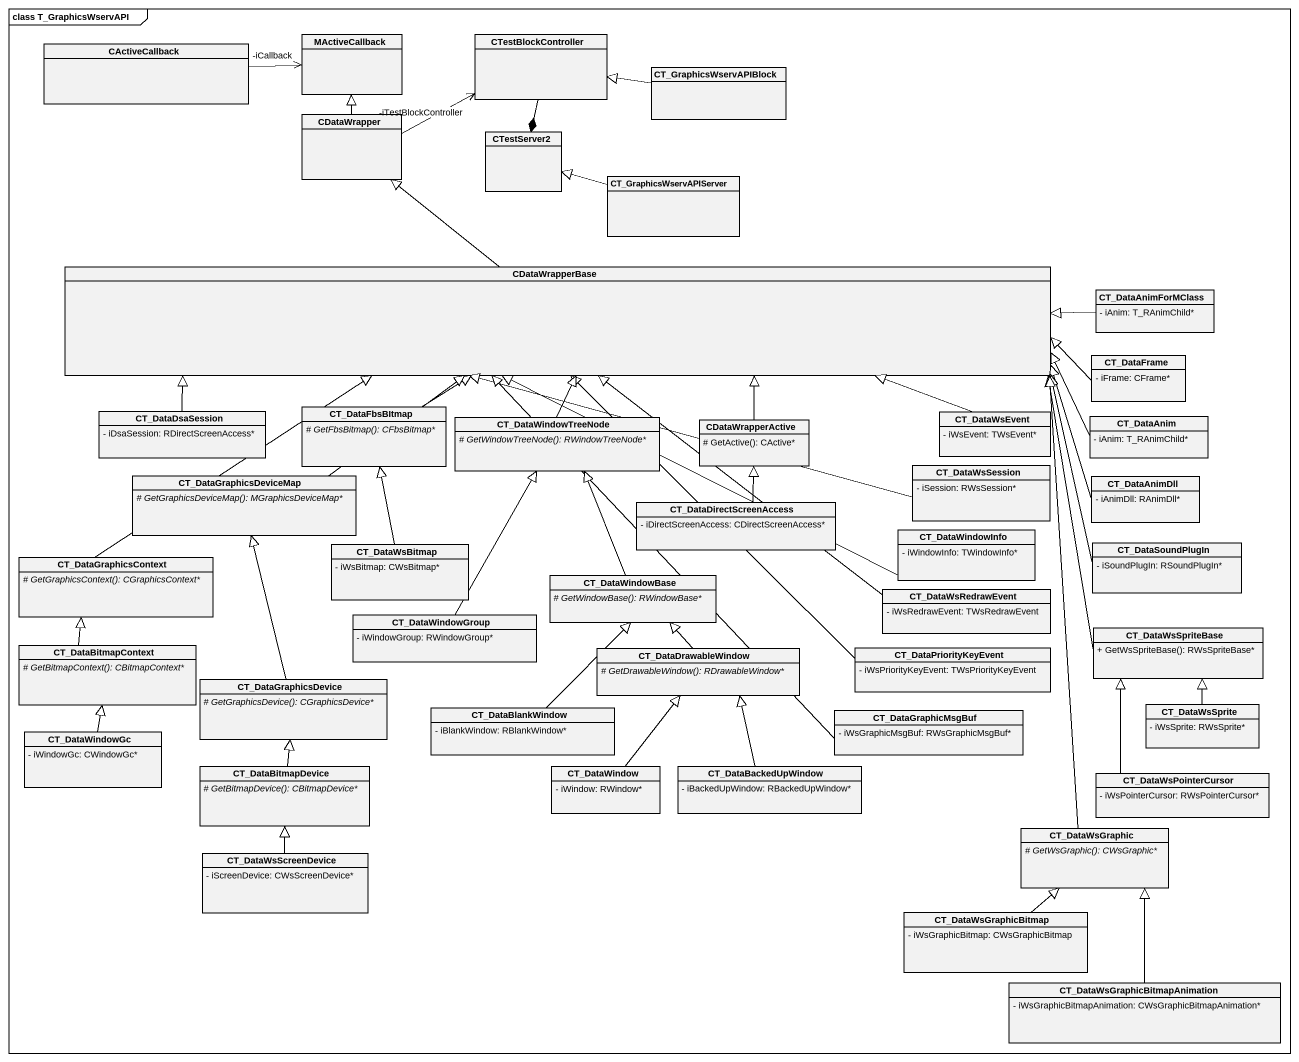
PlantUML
@startuml
mainframe class T_GraphicsWservAPI
hide circle
hide empty members
skinparam classAttributeIconSize 0
class CActiveCallback
class MActiveCallback
class CTestBlockController
class CT_GraphicsWservAPIBlock
class CDataWrapper
class CTestServer2
class CT_GraphicsWservAPIServer
class CDataWrapperBase
class CT_DataAnimForMClass {
  - iAnim: T_RAnimChild*
}
class CT_DataFrame {
  - iFrame: CFrame*
}
class CT_DataDsaSession {
  - iDsaSession: RDirectScreenAccess*
}
class CT_DataFbsBItmap {
  {abstract} # GetFbsBitmap(): CFbsBitmap*
}
class CT_DataWindowTreeNode {
  {abstract} # GetWindowTreeNode(): RWindowTreeNode*
}
class CDataWrapperActive {
  # GetActive(): CActive*
}
class CT_DataWsEvent {
  - iWsEvent: TWsEvent*
}
class CT_DataAnim {
  - iAnim: T_RAnimChild*
}
class CT_DataGraphicsDeviceMap {
  {abstract} # GetGraphicsDeviceMap(): MGraphicsDeviceMap*
}
class CT_DataWsSession {
  - iSession: RWsSession*
}
class CT_DataAnimDll {
  - iAnimDll: RAnimDll*
}
class CT_DataDirectScreenAccess {
  - iDirectScreenAccess: CDirectScreenAccess*
}
class CT_DataWsBitmap {
  - iWsBitmap: CWsBitmap*
}
class CT_DataWindowInfo {
  - iWindowInfo: TWindowInfo*
}
class CT_DataSoundPlugIn {
  - iSoundPlugIn: RSoundPlugIn*
}
class CT_DataGraphicsContext {
  {abstract} # GetGraphicsContext(): CGraphicsContext*
}
class CT_DataWindowBase {
  {abstract} # GetWindowBase(): RWindowBase*
}
class CT_DataWsRedrawEvent {
  - iWsRedrawEvent: TWsRedrawEvent
}
class CT_DataWindowGroup {
  - iWindowGroup: RWindowGroup*
}
class CT_DataWsSpriteBase {
  + GetWsSpriteBase(): RWsSpriteBase*
}
class CT_DataBitmapContext {
  {abstract} # GetBitmapContext(): CBitmapContext*
}
class CT_DataDrawableWindow {
  {abstract} # GetDrawableWindow(): RDrawableWindow*
}
class CT_DataPriorityKeyEvent {
  - iWsPriorityKeyEvent: TWsPriorityKeyEvent
}
class CT_DataGraphicsDevice {
  {abstract} # GetGraphicsDevice(): CGraphicsDevice*
}
class CT_DataBlankWindow {
  - iBlankWindow: RBlankWindow*
}
class CT_DataGraphicMsgBuf {
  - iWsGraphicMsgBuf: RWsGraphicMsgBuf*
}
class CT_DataWsSprite {
  - iWsSprite: RWsSprite*
}
class CT_DataWindowGc {
  - iWindowGc: CWindowGc*
}
class CT_DataBitmapDevice {
  {abstract} # GetBitmapDevice(): CBitmapDevice*
}
class CT_DataWindow {
  - iWindow: RWindow*
}
class CT_DataBackedUpWindow {
  - iBackedUpWindow: RBackedUpWindow*
}
class CT_DataWsPointerCursor {
  - iWsPointerCursor: RWsPointerCursor*
}
class CT_DataWsScreenDevice {
  - iScreenDevice: CWsScreenDevice*
}
class CT_DataWsGraphic {
  {abstract} # GetWsGraphic(): CWsGraphic*
}
class CT_DataWsGraphicBitmap {
  - iWsGraphicBitmap: CWsGraphicBitmap
}
class "CT_DataWsGraphicBitmapAnimation" as CT_DataWsGraphicBitmapAnimat {
  - iWsGraphicBitmapAnimation: CWsGraphicBitmapAnimation*
}
CActiveCallback -right-> "-iCallback" MActiveCallback
CTestBlockController --* CTestServer2
CT_GraphicsWservAPIBlock -left-|> CTestBlockController
CDataWrapper -up-|> MActiveCallback
CDataWrapper -right-> "-iTestBlockController" CTestBlockController
CT_GraphicsWservAPIServer -left-|> CTestServer2
CDataWrapperBase -up-|> CDataWrapper
CT_DataAnimForMClass -left-|> CDataWrapperBase
CT_DataFrame -left-|> CDataWrapperBase
CT_DataDsaSession -right-|> CDataWrapperBase
CT_DataFbsBItmap -up-|> CDataWrapperBase
CT_DataWindowTreeNode -up-|> CDataWrapperBase
CDataWrapperActive -up-|> CDataWrapperBase
CT_DataWsEvent -left-|> CDataWrapperBase
CT_DataAnim -left-|> CDataWrapperBase
CT_DataGraphicsDeviceMap -right-|> CDataWrapperBase
CT_DataWsSession -left-|> CDataWrapperBase
CT_DataAnimDll -left-|> CDataWrapperBase
CT_DataDirectScreenAccess -up-|> CDataWrapperActive
CT_DataWsBitmap -up-|> CT_DataFbsBItmap
CT_DataWindowInfo -left-|> CDataWrapperBase
CT_DataSoundPlugIn -left-|> CDataWrapperBase
CT_DataGraphicsContext -up-|> CDataWrapperBase
CT_DataWindowBase -up-|> CT_DataWindowTreeNode
CT_DataWsRedrawEvent -up-|> CDataWrapperBase
CT_DataWindowGroup -up-|> CT_DataWindowTreeNode
CT_DataWsSpriteBase -left-|> CDataWrapperBase
CT_DataBitmapContext -up-|> CT_DataGraphicsContext
CT_DataDrawableWindow -up-|> CT_DataWindowBase
CT_DataPriorityKeyEvent -up-|> CDataWrapperBase
CT_DataGraphicsDevice -up-|> CT_DataGraphicsDeviceMap
CT_DataBlankWindow -up-|> CT_DataWindowBase
CT_DataGraphicMsgBuf -up-|> CDataWrapperBase
CT_DataWsSprite -up-|> CT_DataWsSpriteBase
CT_DataWindowGc -up-|> CT_DataBitmapContext
CT_DataBitmapDevice -up-|> CT_DataGraphicsDevice
CT_DataWindow -up-|> CT_DataDrawableWindow
CT_DataBackedUpWindow -up-|> CT_DataDrawableWindow
CT_DataWsPointerCursor -up-|> CT_DataWsSpriteBase
CT_DataWsScreenDevice -up-|> CT_DataBitmapDevice
CT_DataWsGraphic -up-|> CDataWrapperBase
CT_DataWsGraphicBitmap -up-|> CT_DataWsGraphic
CT_DataWsGraphicBitmapAnimat -up-|> CT_DataWsGraphic
@enduml
